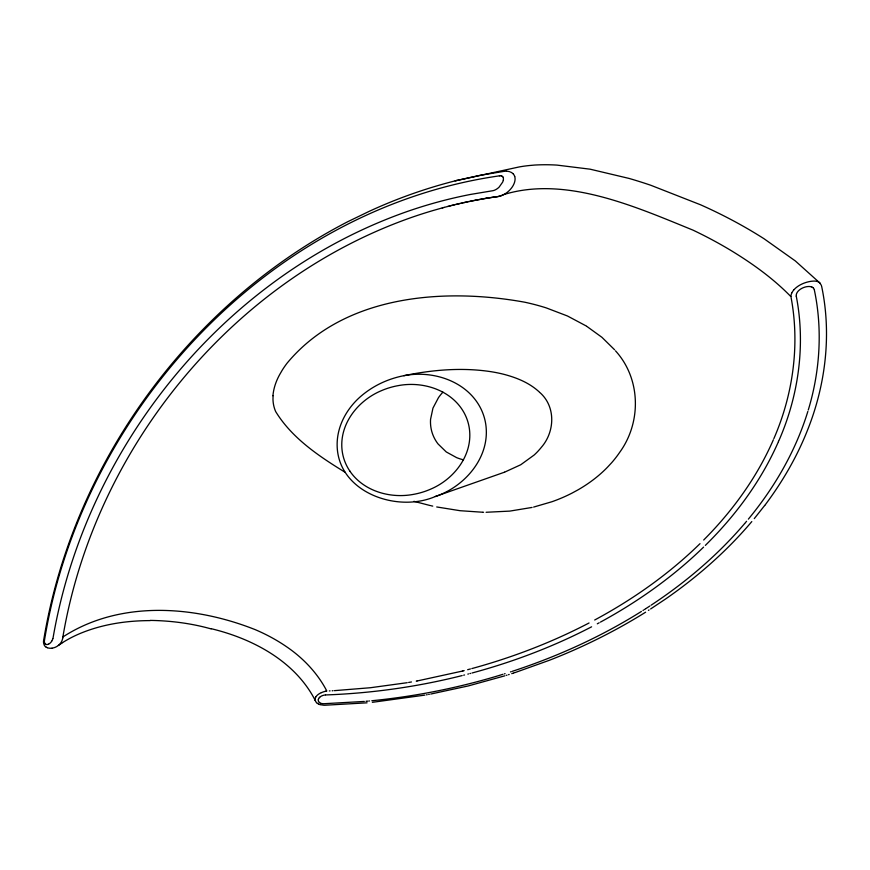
<?xml version="1.0" encoding="UTF-8"?>
<svg xmlns="http://www.w3.org/2000/svg" width="870" height="870" viewBox="0 0 870 870"><rect width="100%" height="100%" fill="white"/><g stroke="black" fill="none" stroke-linecap="round" stroke-linejoin="round"><path stroke-width="1.3" d="M790.928 296.442L790.971 295.8A13.953 9.646 -16.2 0 1 791.461 293.777L791.743 293.103M62.857 637.297L62.651 638.765M273.06 395.709L272.984 399.547A67.447 46.599 -16.2 0 0 275.638 411.51C291.874 438.143 319.051 456.304 345.129 472.29M318.3 699.784L318.289 699.893A5.96 4.122 -16.2 0 0 318.366 700.861L318.42 701.046M62.923 636.688C94.776 448.887 231.366 280.39 412.065 217.25A321.063 221.817 -16.2 0 1 433.108 210.518L442.319 207.908M503.306 180.068L503.371 179.633A11.473 7.928 -16.2 0 0 503.425 178.883L503.425 178.676M52.961 638.46C85.543 448.267 222.883 276.606 406.083 211.91A318.028 219.718 -16.2 0 1 470.333 194.467L492.605 190.748A6.014 4.154 -16.2 0 0 494.671 190.138L495.324 189.845A10.842 7.493 -16.2 0 0 497.335 188.616L497.988 188.127A15.421 10.658 -16.2 0 0 499.141 187.093L502.642 182.145A16.247 11.223 -16.2 0 0 503.262 180.286M808.273 410.009C820.062 371.272 822.683 329.186 814.298 289.743M807.849 411.423C795.724 450.943 774.626 487.352 748.363 519.14M52.863 638.776L51.972 640.777M796.626 293.538L796.746 293.277A10.114 6.982 -16.2 0 1 797.496 291.994L797.92 291.439A11.103 7.678 -16.2 0 1 800.291 289.308L800.955 288.873A11.658 8.047 -16.2 0 1 803.369 287.655L804.174 287.35A11.016 7.612 -16.2 0 1 806.947 286.654L807.806 286.556A8.559 5.916 -16.2 0 1 810.024 286.567M773.832 438.687C793.027 394.654 799.954 344.944 791.102 297.583M778.976 440.437C798.638 395.469 805.707 344.607 796.289 296.278M778.693 441.09L778.432 441.666M773.343 439.828C756.965 477.38 732.507 511.06 703.678 540.02M778.4 441.742C761.315 480.74 735.607 515.595 705.352 545.392M349.751 470.953C363.214 490.952 389.586 498.597 412.587 494.53A53.005 36.616 -16.2 0 0 431.107 488.951C453.335 479.37 471.54 456.793 469.691 431.716A96.744 66.838 -16.2 0 0 463.797 412.239C451.182 389.945 422.907 381.071 398.667 385.551A52.95 36.584 -16.2 0 0 381.049 390.826C359.353 399.993 341.279 421.395 341.779 445.788A96.363 66.577 -16.2 0 0 349.762 470.953M315.712 697.109L316.104 696.522A9.407 6.503 -16.2 0 1 317.822 694.749L318.507 694.238A12.408 8.569 -16.2 0 1 321.15 692.748M51.776 641.114L51.569 641.429A10.309 7.123 -16.2 0 1 50.645 642.571L50.297 642.919A5.688 3.926 -16.2 0 1 48.709 644.072M764.676 505.47L754.279 518.618M746.59 521.271L745.253 522.859M751.8 521.587L750.658 522.935A406.421 280.792 -16.2 0 1 665.409 599.115L650.619 608.967M744.796 523.392C717.837 555.082 685.821 582.269 651.141 605.172M794.005 289.71L794.604 289.068A19.096 13.191 -16.2 0 1 796.724 287.187L797.779 286.404A21.217 14.659 -16.2 0 1 801.596 284.196L802.988 283.566A22.979 15.877 -16.2 0 1 807.382 282.065L808.893 281.706A20.271 14.007 -16.2 0 1 811.971 281.206L813.33 281.108A11.19 7.732 -16.2 0 1 816.582 281.304M700.002 543.674C668.889 574.113 632.968 599.419 594.678 620.005M703.591 547.11C673.01 576.864 637.873 601.736 600.441 622.115M320.345 696.729L320.551 696.587A6.525 4.502 -16.2 0 1 322.139 695.739L322.389 695.641M649.923 605.977L645.616 608.772M62.868 636.981C119.777 599.974 194.543 605.498 255.345 629.695A236.52 163.408 -16.2 0 1 286.36 646.606C303.086 657.916 317.659 673.271 326.815 691.03M62.531 642.658L58.323 645.496A10.038 6.938 -16.2 0 0 59.029 644.898L59.617 644.322A15.649 10.81 -16.2 0 0 62.564 638.797M644.376 609.565L644.996 609.163M648.422 610.37L649.053 609.968M643.517 610.109L642.973 610.457M641.418 611.436C601.126 636.731 557.485 656.535 512.289 671.325M599.18 622.789L597.298 623.812M589.066 622.974C551.808 642.419 512.332 657.513 471.812 668.584M514.822 176.773A17.726 12.245 -16.2 0 1 514.975 180.286L514.779 181.417A23.262 16.073 -16.2 0 1 513.931 183.918L513.365 185.114A25.534 17.639 -16.2 0 1 511.103 188.518L510.19 189.584A22.359 15.442 -16.2 0 1 507.09 192.433L506.014 193.205A17.085 11.799 -16.2 0 1 503.719 194.586C565.641 175.457 635.687 206.81 692.933 230.104A574.559 396.948 -16.2 0 1 731.311 250.701C752.768 263.784 773.376 278.596 790.939 296.67M591.6 626.813C553.614 646.562 513.365 661.863 472.04 672.999M503.599 194.641L502.882 195M503.077 194.902L500.641 195.891A12.637 8.733 -16.2 0 1 497.422 196.663L495.367 196.946M52.178 648.128L52.439 648.085A9.222 6.373 -16.2 0 0 55.56 647.128L56.093 646.878A10.832 7.482 -16.2 0 0 57.942 645.768M502.414 195.217L502.284 195.271A12.463 8.613 -16.2 0 1 499.043 196.305L498.749 196.359M321.389 692.64L322.139 692.335A17.889 12.365 -16.2 0 1 325.369 691.313M435.25 496.542C464.993 486.7 490.571 456.935 485.764 424.299A110.74 76.506 -16.2 0 0 480.849 408.661C467.092 381.06 432.814 369.989 403.865 375.699A62.607 43.261 -16.2 0 0 400.341 376.438C385.247 379.972 371.327 386.987 359.843 397.188C347.119 408.585 338.049 424.593 337.201 441.851C334.841 490.832 395.546 513.692 435.25 496.542L504.513 472.192M504.709 472.116L520.738 464.754L534.104 455.053A64.956 44.881 -16.2 0 0 537.877 451.345L540.02 448.942A65.707 45.403 -16.2 0 0 541.27 447.419C554.962 431.857 555.973 406.529 539.791 392.479M515.018 672.586L549.34 660.297A422.004 291.559 -16.2 0 0 645.616 612.197M511.212 671.673L510.494 671.912M514.29 672.825L513.561 673.065M513.202 673.173L512.647 673.358M512.289 673.467L511.745 673.652M508.461 674.685L509.189 674.457M504.361 673.858L505.089 673.63M506.275 675.37L507.003 675.142M502.925 674.304C460.252 687.518 416.241 696.337 371.794 700.741M504.817 675.827L468.212 685.951L430.759 694.043M442.286 207.919L443.243 207.658M470.431 668.954L467.647 669.704M443.211 207.669L444.178 207.408M444.124 207.419L447.919 206.429M469.93 673.565L470.626 673.38M467.821 674.119L468.517 673.935M464.178 670.618L463.471 670.803M447.822 206.451L448.855 206.19M463.123 670.89L462.427 671.064M462.253 671.107L417.132 680.971M464.558 674.968L463.677 675.185M448.757 206.212L449.79 205.951M455.119 180.873L456.891 180.427M449.681 205.983L450.725 205.711M450.606 205.744L452.607 205.244M462.166 675.566C417.556 686.843 371.294 693.336 325.597 694.945M456.728 180.471L480.36 175.272L503.556 171.433M451.53 205.516L453.542 205.016M325.369 691.313L326.239 691.106M453.39 205.059L454.488 204.787M454.325 204.831L457.185 204.145M455.652 204.515L459.893 203.515M533.636 507.079L551.917 501.74A114.557 79.148 -16.2 0 0 572.123 493.062L577.843 489.951A113.404 78.344 -16.2 0 0 607.477 467.233L611.61 462.775A121.898 84.216 -16.2 0 0 619.734 452.28C641.603 422.157 640.864 378.657 615.514 350.849M458.294 203.884L461.241 203.199M532.092 507.428L509.798 511.103L486.091 512.278M460.959 203.275L462.601 202.906M462.285 202.982L466.668 202.014M463.623 202.688L468.038 201.72M467.625 201.829L469.398 201.438M403.865 375.699C432.488 369.783 462.177 367.238 491.18 371.718A135.481 93.601 -16.2 0 1 503.393 374.198C516.454 377.569 529.493 382.789 539.454 392.152M468.963 201.557L472.127 200.883M470.3 201.274L476.238 200.078M472.975 200.742L476.923 199.959M476.336 200.1L481.73 199.067M477.01 199.969L486.558 198.24M428.649 694.434L429.356 694.303M416.958 681.003L416.251 681.123M426.463 694.825L427.224 694.695M424.908 695.108L372.349 702.318M481.741 199.11L485.873 198.36M411.466 681.971L408.639 682.45M485.808 198.425L493.497 197.142M407.225 682.689L370.446 687.724L334.33 690.66M486.482 198.306L494.367 197.011M493.312 197.24L495.813 196.794M493.997 197.142L496.509 196.696A3.763 2.599 -16.2 0 0 498.379 196.435M504.067 171.357L504.404 171.314A10.701 7.395 -16.2 0 1 506.373 171.216M499.434 175.838C267.471 209.104 81.28 413.196 44.403 640.809A12.539 8.656 -16.2 0 0 44.403 641.81M51.917 648.172L51.841 648.172A8.276 5.72 -16.2 0 1 47.741 647.856M369.554 700.959L368.804 701.035M367.684 701.133L367.118 701.187M366.564 701.242L365.998 701.285M367.064 702.819L324.912 705.233A14.137 9.766 -16.2 0 1 323.771 705.222L320.149 704.656M364.323 701.437L324.053 703.71A8.667 5.981 -16.2 0 1 322.052 703.569M332.209 690.78L332.916 690.736M330.078 690.878L329.371 690.921M150.151 620.604C126.911 620.647 103.432 624.094 81.791 632.805A86.869 60.019 -16.2 0 0 62.52 642.636M483.579 512.256L482.948 512.245M482.535 512.234L460.078 510.701L436.718 506.96M506.699 171.227L507.014 171.238A10.603 7.33 -16.2 0 1 509.515 171.694L509.82 171.792M810.231 286.589L810.448 286.621A6.427 4.437 -16.2 0 1 811.645 286.937L811.797 287.002M321.726 703.515L321.519 703.471A7.08 4.894 -16.2 0 1 320.758 703.243L320.726 703.232M432.749 506.112L431.161 505.764M430.378 505.59L413.924 501.337M816.865 281.38L817.115 281.434A7.689 5.307 -16.2 0 1 819.442 282.598L819.594 282.739M211.203 628.695C253.279 638.819 296.398 661.831 316.093 702.144A11.419 7.884 -16.2 0 0 316.408 702.503L316.571 702.677M319.932 704.591L319.486 704.439A11.788 8.145 -16.2 0 1 319.029 704.254L318.833 704.167M47.415 647.737L47.23 647.671A8.504 5.883 -16.2 0 1 46.121 647.095M586.402 326.065L567.468 315.995L546.229 307.893A235.879 162.962 -16.2 0 0 524.827 302.227C443.515 287.437 343.661 295.006 287.078 363.181A109.479 75.636 -16.2 0 0 282.217 370.196L279.694 374.546A85.521 59.084 -16.2 0 0 272.941 395.73M586.815 326.38L601.931 337.31L614.601 349.773M45.468 646.617L45.675 646.78A8.852 6.112 -16.2 0 0 46.001 647.019M512.919 173.619L512.811 173.521A11.506 7.95 -16.2 0 0 510.69 172.129M819.801 282.935L795.332 260.946L764.067 238.761A632.816 437.208 -16.2 0 0 700.557 204.787L650.825 185.277A516.813 357.059 -16.2 0 0 629.108 178.437L590.143 169.193L557.104 165.115A144.561 99.876 -16.2 0 0 534.745 165.05L531.787 165.311A93.068 64.304 -16.2 0 0 519.075 166.964L454.64 180.993A346.336 239.272 -16.2 0 0 368.782 211.54L347.695 221.741A406.507 280.847 -16.2 0 0 310.155 243.067C170.498 330.045 70.133 478.446 43.533 641.016A19.009 13.137 -16.2 0 0 43.5 641.701L43.522 642.484M819.932 283.076L821.41 285.48M44.653 643.028L44.62 642.919A8.276 5.72 -16.2 0 1 44.457 642.299L44.424 642.071M514.725 176.501L514.627 176.229A13.485 9.309 -16.2 0 0 513.137 173.826M821.574 286.002C831.807 334.21 825.63 385.073 807.338 430.606A423.592 292.646 -16.2 0 1 764.73 505.492M43.543 642.723L44.142 644.898A10.146 7.014 -16.2 0 0 45.262 646.443M463.427 459.817A56.354 38.932 -16.2 0 1 456.641 457.642L446.245 451.932L438.012 443.907A74.102 51.189 -16.2 0 1 430.563 419.329L432.955 408.128L438.458 397.677A56.528 39.063 -16.2 0 1 442.917 392.152M315.157 700.557A7.08 4.894 -16.2 0 1 315.081 698.73M315.147 698.414A8.047 5.557 -16.2 0 1 315.712 697.109M499.434 175.838A4.339 3.001 -16.2 0 1 500.718 175.794M45.24 643.93A4.535 3.132 -16.2 0 1 44.751 643.234M45.903 644.355A3.023 2.088 -16.2 0 1 45.403 644.061M47.263 644.518A2.403 1.664 -16.2 0 1 46.088 644.42M48.492 644.159A3.143 2.175 -16.2 0 1 47.469 644.485M791.852 292.853A16.878 11.658 -16.2 0 1 793.799 289.949M322.683 695.532A7.754 5.361 -16.2 0 1 325.217 694.978M318.333 699.578A5.601 3.871 -16.2 0 1 318.812 698.349M319.072 697.957A5.601 3.871 -16.2 0 1 320.127 696.881M319.138 702.221A6.079 4.198 -16.2 0 1 318.496 701.253M320.236 703.014A5.818 4.024 -16.2 0 1 319.323 702.405M150.206 620.408A211.432 146.073 -16.2 0 1 211.029 628.879M318.518 704.026A11.201 7.732 -16.2 0 1 316.756 702.84M813.374 288.079A7.721 5.329 -16.2 0 1 814.179 289.384M811.971 287.067A6.373 4.404 -16.2 0 1 813.145 287.85M796.278 296.278A8.754 6.046 -16.2 0 1 796.518 293.853M503.056 177.154A6.71 4.633 -16.2 0 1 503.382 178.285M502.11 176.197A3.991 2.751 -16.2 0 1 502.893 176.925M501.022 175.838A3.632 2.512 -16.2 0 1 501.849 176.077"/></g></svg>
